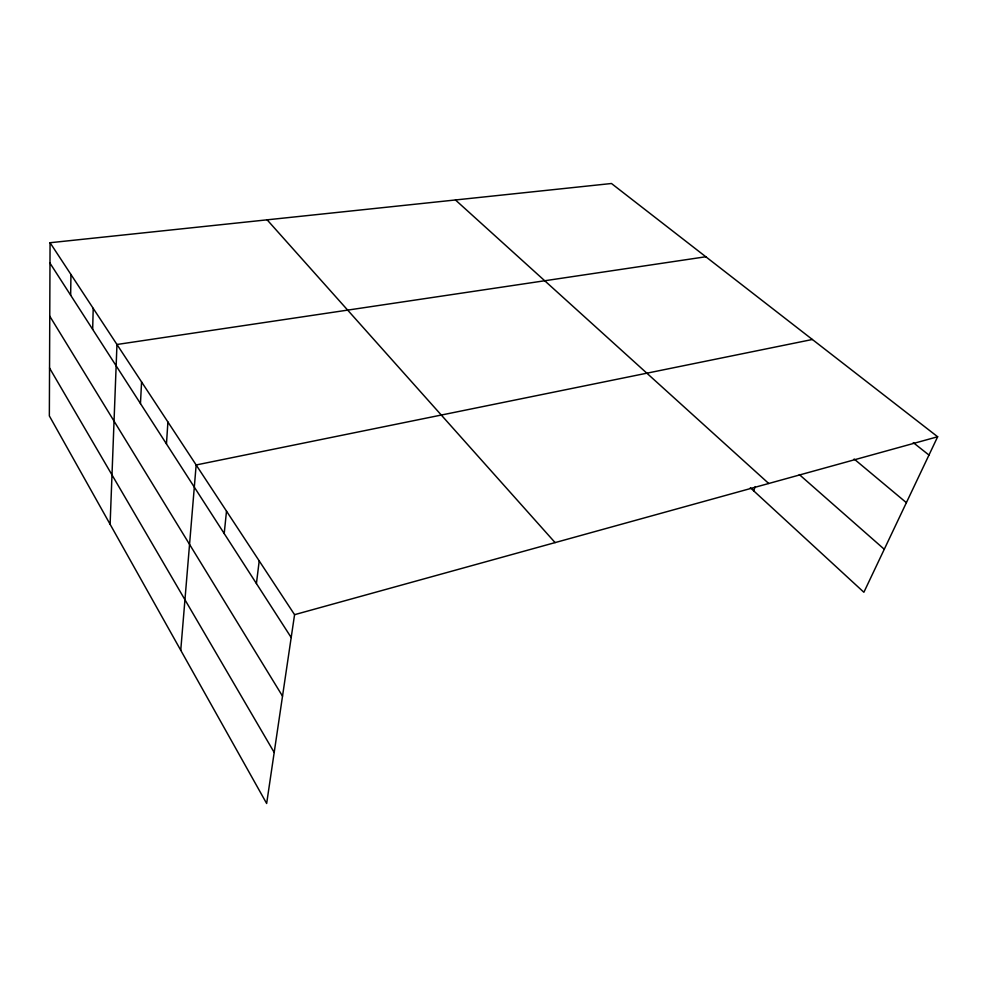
<?xml version="1.0" encoding="UTF-8"?>
<svg xmlns="http://www.w3.org/2000/svg" width="987" height="987" viewBox="0 0 987 987"><rect width="100%" height="100%" fill="white"/><g stroke="black" fill="none" stroke-linecap="round" stroke-linejoin="round"><path stroke-width="1.48" d="M50.066 242.728L49.35 415.909L266.65 803.492L294.57 614.679L50.066 242.728L611.471 183.508L937.65 436.76L863.884 592.262L750.33 487.751M70.657 295.224L70.953 274.509M92.667 329.387L93.21 308.363M110.112 524.282L116.959 344.488L705.816 256.756M140.462 403.56L141.573 381.944M166.458 443.916L167.913 422.004M180.744 650.285L196.154 464.963L812.375 339.491M224.209 533.56L226.504 511.13M256.423 583.539L259.211 560.9M753.649 490.81L755.289 486.603M294.57 614.679L937.65 436.76M913.271 442.62L928.964 455.056M854.137 459.017L906.387 502.679M799.31 474.562L884.278 549.265M455.451 199.966L768.737 483.494M267.119 219.83L555.101 542.603M49.979 263.122L291.19 637.516M49.757 316.173L282.516 696.143M49.547 368.052L274.189 752.452"/></g></svg>
